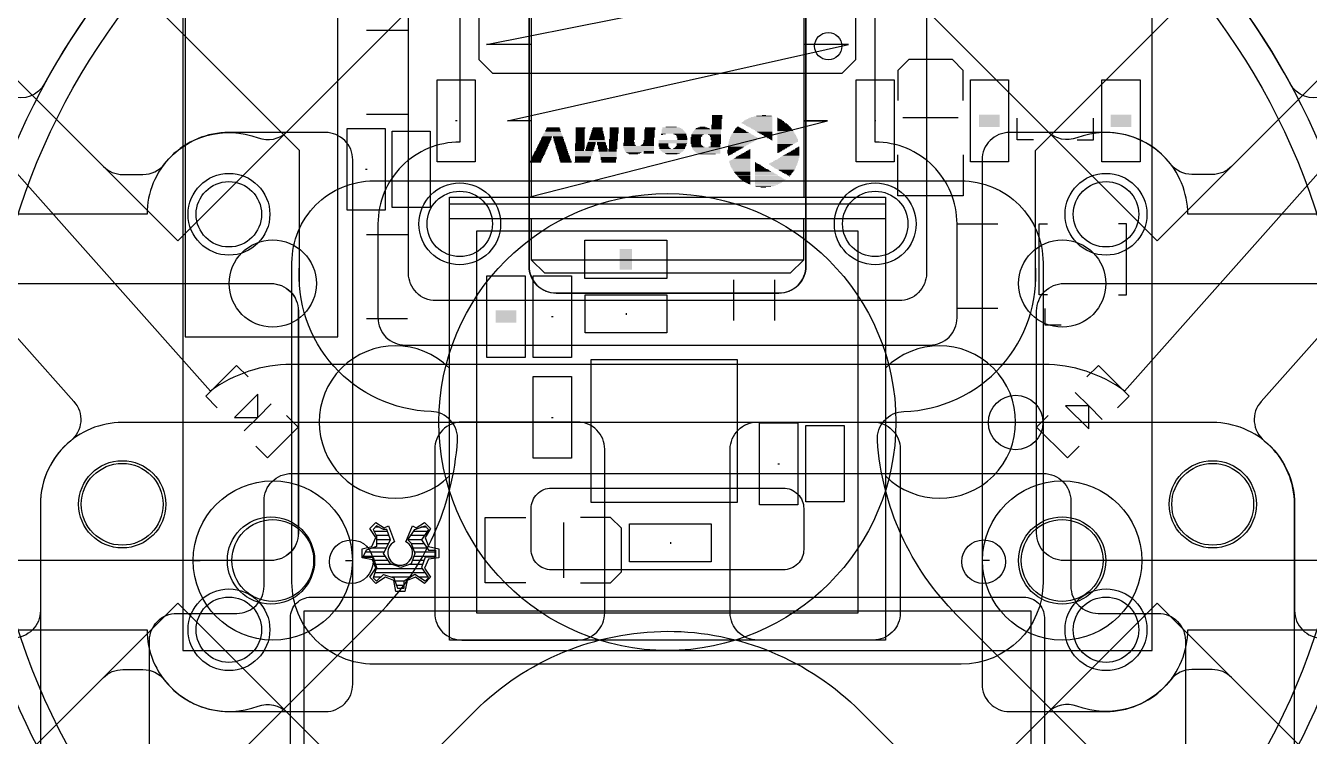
# Model space of a CAD drawing. Header units: inches. Extents: x 0 to 210, y 0 to 246.
# Drawn here: x 81.46 to 128.54, y 93.47 to 119.54 of the extents above; entities that cross this region are included whole.
import ezdxf

# ---------------------------------------------------------------- set-up
doc = ezdxf.new("R2010")
doc.units = ezdxf.units.IN
doc.header["$MEASUREMENT"] = 0
for name, color, linetype in [('2段目', 200, 'Continuous'), ('3段目', 1, 'Continuous'), ('4段目', 71, 'Continuous'), ('カバー', 6, 'Continuous'), ('カメラ', 7, 'Continuous'), ('キッカー', 2, 'Continuous'), ('ボールセンサ', 30, 'Continuous'), ('モーター', 1, 'Continuous'), ('基板', 4, 'Continuous'), ('穴', 3, 'Continuous'), ('部品', 2, 'Continuous')]:
    doc.layers.add(name, color=color, linetype=linetype)

# ---------------------------------------------------------------- blocks, each defined once
blk = doc.blocks.new('RECT')
blk.add_solid([(-0.5, -0.5), (0.5, -0.5), (-0.5, 0.5), (0.5, 0.5)])

msp = doc.modelspace()

# ---------------------------------------------------------------- linework, layer by layer
for points in [[(99.92, 167.148), (99.92, 110.728, 0.414214), (100.92, 109.728), (109.08, 109.728, 0.414214), (110.08, 110.728), (110.08, 167.148, 0.414214), (109.08, 168.148), (100.92, 168.148, 0.414214)], [(85.761, 114.08, 0.231089), (86.549, 114.465, -0.329142), (89.982, 115.424, 0.295388), (91.044, 115.652), (95.627, 120.234, 0.198912), (95.92, 120.942), (95.92, 124.981, 0.198912), (95.627, 125.689), (54.089, 167.226), (42.774, 155.911), (84.311, 114.373, 0.198912), (85.019, 114.08)], [(124.239, 114.08, -0.231089), (123.451, 114.465, 0.329142), (120.018, 115.424, -0.295388), (118.956, 115.652), (114.373, 120.234, -0.198912), (114.08, 120.942), (114.08, 124.981, -0.198912), (114.373, 125.689), (155.911, 167.226), (167.226, 155.911), (125.689, 114.373, -0.198912), (124.981, 114.08)], [(7, 100.92), (7, 109.08, -0.414214), (8, 110.08), (90.46, 110.08, -0.414214), (91.46, 109.08), (91.46, 100.92, -0.414214), (90.46, 99.92), (8, 99.92, -0.414214)], [(203, 109.08), (203, 100.92, -0.414214), (202, 99.92), (119.54, 99.92, -0.414214), (118.54, 100.92), (118.54, 109.08, -0.414214), (119.54, 110.08), (202, 110.08, -0.414214)], [(97.46, 97), (101.7, 97, 0.414214), (102.7, 98), (102.7, 104, 0.414214), (101.7, 105), (97.46, 105, 0.414214), (96.46, 104), (96.46, 98, 0.414214)], [(112.54, 97), (108.3, 97, -0.414214), (107.3, 98), (107.3, 104, -0.414214), (108.3, 105), (112.54, 105, -0.414214), (113.54, 104), (113.54, 98, -0.414214)], [(95.627, 84.311), (54.796, 43.481, -0.414214), (53.382, 43.481), (43.481, 53.382, -0.414214), (43.481, 54.796), (84.311, 95.627, -0.198912), (85.019, 95.92), (85.761, 95.92, -0.231089), (86.549, 95.535, 0.329142), (89.982, 94.576, -0.295388), (91.044, 94.348), (94.348, 91.044, -0.295388), (94.576, 89.982, 0.329142), (95.535, 86.549, -0.231089), (95.92, 85.761), (95.92, 85.019, -0.198912)], [(114.373, 84.311), (155.204, 43.481, 0.414214), (156.618, 43.481), (166.519, 53.382, 0.414214), (166.519, 54.796), (125.689, 95.627, 0.198912), (124.981, 95.92), (124.239, 95.92, 0.231089), (123.451, 95.535, -0.329142), (120.018, 94.576, 0.295388), (118.956, 94.348), (115.652, 91.044, 0.295388), (115.424, 89.982, -0.329142), (114.465, 86.549, 0.231089), (114.08, 85.761), (114.08, 85.019, 0.198912)]]:
    msp.add_lwpolyline(points, format="xyb", close=True)
at = {"layer": '2段目'}
for points in [[(144.326, 198.148), (144.326, 189.899, -0.2569), (139.68, 181.453), (127.451, 173.702, -0.142184), (122.098, 172.148), (119.5, 172.148, 0.414214), (116.5, 169.148), (116.5, 127.268, -0.414214), (115.5, 126.268), (115.5, 126.268, 0.414214), (114.5, 125.268), (114.5, 112.454), (114.5, 110.454, -0.414214), (113.5, 109.454), (105.004, 109.456)], [(105.004, 109.456), (96.5, 109.454, -0.414214), (95.5, 110.454), (95.5, 112.454), (95.5, 125.268, 0.414214), (94.5, 126.268), (94.5, 126.268, -0.414214), (93.5, 127.268), (93.5, 169.148, 0.414214), (90.5, 172.148), (87.902, 172.148, -0.142184), (82.549, 173.702), (70.32, 181.453, -0.2569)], [(91.5, 109.99), (91.5, 114.964), (68.339, 138.126, 0.414214), (66.924, 138.126), (61.854, 133.056, -1), (57.612, 137.298), (62.682, 142.369, 0.414214), (62.682, 143.783), (48.785, 157.679, 0.414214), (44.542, 157.679), (25.804, 138.941, -0.414214), (24.39, 138.941), (17.697, 145.634, 0.526966), (14.453, 145.029, 0.211181), (14.453, 64.971, 0.526966)], [(118.5, 109.99), (118.5, 114.964), (141.661, 138.126, -0.414214), (143.076, 138.126), (148.146, 133.056, 1), (152.388, 137.298), (147.318, 142.369, -0.414214), (147.318, 143.783), (161.215, 157.679, -0.414214), (165.458, 157.679), (184.196, 138.941, 0.414214), (185.61, 138.941), (192.303, 145.634, -0.526966), (195.547, 145.029, -0.211181), (195.547, 64.971, -0.526966)], [(68.35, 71.885), (94.393, 97.929, 0.181257), (97.299, 104.319, 0.425285), (96.332, 105.387, -0.428456), (91.5, 110.778)], [(141.65, 71.885), (115.607, 97.929, -0.181257), (112.701, 104.319, -0.425285), (113.668, 105.387, 0.428456), (118.5, 110.778)], [(52.321, 48.785), (97.929, 94.393, -0.197893), (105.002, 97.322, -0.198868), (112.071, 94.393), (157.679, 48.785, -0.414214)]]:
    msp.add_lwpolyline(points, format="xyb", dxfattribs=at)
at = {"layer": '3段目'}
for points in [[(79, 132.177, -0.410454), (82, 129.216, 0.98723), (88, 129.216, -0.410454), (90.999, 132.177), (119.001, 132.177, -0.410454), (122, 129.216, 0.98723), (128, 129.216, -0.410454), (131, 132.177), (137.235, 132.177, -0.453632), (138.226, 131.045, 0.300903), (139.672, 128.066, -0.471804), (139.91, 126.541), (132.242, 117.919, 0.447214), (129.27, 114.577), (121.763, 106.136, 0.160149), (118.796, 107.111), (105.076, 107.111), (91.204, 107.111, 0.160149), (88.237, 106.136), (80.73, 114.577, 0.447214)], [(81.999, 98.081, -0.414214), (80.999, 97.081), (80.395, 97.081, -0.182676), (79.733, 97.331, 2.21525), (79.733, 92.831, -0.182676), (80.395, 93.081), (80.999, 93.081, -0.414214), (81.999, 92.081), (81.999, 77.79, -0.414214), (80.999, 76.79), (62.024, 76.79, 0.028297), (61.784, 77.03), (61.692, 127.333, -0.690214), (63.439, 128), (74.769, 115.261, 0.447214), (77.741, 111.919), (83.226, 105.752, -0.42751), (83.109, 104.311, 0.226005), (81.999, 101.981), (81.999, 98.081)], [(128.001, 98.081, 0.414214), (129.001, 97.081), (129.605, 97.081, 0.182676), (130.267, 97.331, -2.21525), (130.267, 92.831, 0.182676), (129.605, 93.081), (129.001, 93.081, 0.414214), (128.001, 92.081), (128.001, 77.79, 0.414214), (129.001, 76.79), (147.976, 76.79, -0.028297), (148.216, 77.03), (148.308, 127.333, 0.690214), (146.561, 128), (135.231, 115.261, -0.447214), (132.259, 111.919), (126.774, 105.752, 0.42751), (126.891, 104.311, -0.226005), (128.001, 101.981), (128.001, 98.081)], [(85.999, 72.637), (85.999, 96.981, -0.414214), (86.999, 97.981), (89.204, 97.981, 0.414214), (90.204, 98.981), (90.204, 102.111, -0.414214), (91.204, 103.111), (118.794, 103.111, -0.414214), (119.794, 102.111), (119.794, 98.981, 0.414215), (120.794, 97.981), (122.999, 97.981)], [(122.999, 97.981, -0.414221), (123.999, 96.981), (123.999, 72.637, 0.41422)]]:
    msp.add_lwpolyline(points, format="xyb", dxfattribs=at)
for centre in [(90.52, 110.08), (119.48, 110.08), (84.999, 101.981), (125.001, 101.981)]:
    msp.add_circle(centre, 1.6, dxfattribs=at)
at = {"layer": '4段目'}
for points in [[(127.999, 71.013), (127.999, 101.981, 0.414214), (124.999, 104.981), (84.999, 104.981, 0.414214), (81.999, 101.981), (81.999, 71.013, -0.198912), (81.706, 70.306), (79.432, 68.032, 0.198912), (79.139, 67.325), (79.139, 64.739), (79.139, 59.166, 0.414214), (82.139, 56.166), (127.859, 56.166, 0.414214), (130.859, 59.166), (130.859, 67.325, 0.198912), (130.566, 68.032), (128.292, 70.306, -0.198912)], [(99.998, 100.326), (99.998, 101.826, -0.414214), (100.748, 102.576), (109.248, 102.576, -0.414214), (109.998, 101.826), (109.998, 100.326, -0.414214), (109.248, 99.576), (100.748, 99.576, -0.414214)], [(104.998, 98.576), (118.073, 98.576, -0.414214), (118.823, 97.826), (118.823, 79.126, -0.414214), (118.073, 78.376), (104.998, 78.376), (91.923, 78.376, -0.414214), (91.173, 79.126), (91.173, 97.826, -0.414214), (91.923, 98.576)]]:
    msp.add_lwpolyline(points, format="xyb", close=True, dxfattribs=at)
msp.add_lwpolyline([(91.673, 98.076), (118.323, 98.076), (118.323, 78.876), (91.673, 78.876)], close=True, dxfattribs=at)
for centre, radius in [((84.999, 101.981), 1.5), ((124.999, 101.981), 1.5), ((93.399, 99.876), 0.8), ((116.597, 99.876), 0.8)]:
    msp.add_circle(centre, radius, dxfattribs=at)
at = {"layer": 'カバー'}
for points in [[(115.62, 165.608), (115.62, 168.86), (115.62, 168.86, 0.414214), (114.62, 169.86), (105, 169.86), (95.38, 169.86, 0.414214), (94.38, 168.86), (94.38, 165.608, 0.414214), (97.38, 162.608), (97.38, 151.953), (97.38, 115.268, 0.414214), (94.38, 112.268), (94.38, 108.823), (94.38, 108.823, 0.414214), (95.38, 107.823), (105, 107.823), (114.62, 107.823, 0.414214), (115.62, 108.823), (115.62, 112.268), (115.62, 112.268, 0.414214), (112.62, 115.268), (112.62, 151.953), (112.62, 162.608, 0.414214)], [(99.92, 167.148, -0.414214), (100.92, 168.148), (105, 168.148), (109.08, 168.148, -0.414214), (110.08, 167.148), (110.08, 151.953), (110.08, 110.723, -0.414214), (109.08, 109.723), (105, 109.723), (100.92, 109.723, -0.414214), (99.92, 110.723), (99.92, 151.953)], [(49.225, 112.62), (12.54, 112.62, 0.414214), (9.54, 115.62), (5.995, 115.62, 0.414214), (4.995, 114.62), (4.995, 105), (4.995, 95.38, 0.414214), (5.995, 94.38), (9.54, 94.38, 0.414214), (12.54, 97.38), (49.225, 97.38), (85.91, 97.38, 0.414214), (88.91, 94.38), (92.455, 94.38, 0.414214), (93.455, 95.38), (93.455, 105), (93.455, 114.62, 0.414214), (92.455, 115.62), (88.91, 115.62, 0.414214), (85.91, 112.62)], [(160.77, 112.62), (124.085, 112.62, 0.414214), (121.085, 115.62), (117.54, 115.62, 0.414214), (116.54, 114.62), (116.54, 105), (116.54, 95.38, 0.414214), (117.54, 94.38), (121.085, 94.38, 0.414214), (124.085, 97.38), (160.77, 97.38), (197.455, 97.38, 0.414214), (200.455, 94.38), (204, 94.38, 0.414214), (205, 95.38), (205, 105), (205, 114.62, 0.414214), (204, 115.62), (200.455, 115.62, 0.414214), (197.455, 112.62)], [(49.225, 110.08), (90.455, 110.08, -0.414214), (91.455, 109.08), (91.455, 105), (91.455, 100.92, -0.414214), (90.455, 99.92), (49.225, 99.92), (7.995, 99.92, -0.414214), (6.995, 100.92), (6.995, 105), (6.995, 109.08, -0.414214), (7.995, 110.08)], [(160.77, 110.08), (202, 110.08, -0.414214), (203, 109.08), (203, 105), (203, 100.92, -0.414214), (202, 99.92), (160.77, 99.92), (119.54, 99.92, -0.414214), (118.54, 100.92), (118.54, 105), (118.54, 109.08, -0.414214), (119.54, 110.08)]]:
    msp.add_lwpolyline(points, format="xyb", close=True, dxfattribs=at)
for centre in [(88.91, 112.62), (121.085, 112.62), (97.38, 112.268), (112.62, 112.268), (88.91, 97.38), (121.085, 97.38)]:
    msp.add_circle(centre, 1.2, dxfattribs=at)
at = {"layer": 'カメラ'}
msp.add_lwpolyline([(77.808, 108.894, 0.619201), (73, 106.5), (73, 103.5, 0.619201), (77.808, 101.106, -0.560348), (79.396, 100.482, 0.331688), (102.015, 79.172, -0.380901), (102.9, 78.179), (102.9, 72.179), (103.9, 72.179), (103.9, 80.024, -45.443544), (106.1, 80.024), (106.1, 72.179), (107.1, 72.179), (107.1, 78.179, -0.380901), (107.985, 79.172, 0.331688), (130.604, 100.482, -0.560348), (132.192, 101.106, 0.619201), (137, 103.5), (137, 106.5, 0.619201), (132.192, 108.894, -0.560348), (130.604, 109.518, 0.838991), (79.396, 109.518, -0.560348)], format="xyb", close=True, dxfattribs=at)
at = {"layer": 'キッカー', "ltscale": 0.5}
for p, q in [((100, 127.454), (100, 113.254)), ((110, 110.954), (110, 112.454))]:
    msp.add_line(p, q, dxfattribs=at)
msp.add_lwpolyline([(110, 123.254), (110, 127.454), (110, 113.254)], dxfattribs=at)
at = {"layer": 'キッカー'}
for points in [[(100, 118.854), (98.362, 118.854), (112.407, 121.654), (110, 121.654)], [(100, 116.054), (99.131, 116.054), (111.638, 118.854), (110, 118.854)], [(99.9, 113.254), (110.869, 116.054), (110, 116.054), (110.869, 116.054)], [(100, 112.454), (100, 110.954), (110, 110.954), (109.5, 110.454), (100.5, 110.454), (100, 110.954)]]:
    msp.add_lwpolyline(points, dxfattribs=at)
at = {"layer": 'キッカー', "ltscale": 0.5}
msp.add_lwpolyline([(97, 113.254), (113, 113.254), (113, 112.454), (97, 112.454)], close=True, dxfattribs=at)
at = {"layer": 'ボールセンサ'}
msp.add_lwpolyline([(130.945, 130.294), (79.055, 130.294, 2.177739)], format="xyb", close=True, dxfattribs=at)
msp.add_circle((105, 108), 48.376, dxfattribs=at)
at = {"layer": 'モーター'}
for points in [[(48.431, 161.569), (54.089, 167.226), (98.354, 122.961), (92.696, 117.304), (87.039, 111.646), (42.774, 155.911), (48.431, 161.569), (42.774, 155.911), (38.531, 160.153), (44.189, 165.811), (49.847, 171.469), (54.089, 167.226)], [(161.569, 161.569), (155.911, 167.226), (111.646, 122.961), (117.304, 117.304), (122.961, 111.646), (167.226, 155.911), (161.569, 161.569), (167.226, 155.911), (171.469, 160.153), (165.811, 165.811), (160.153, 171.469), (155.911, 167.226)], [(48.431, 48.431), (54.089, 42.774), (98.354, 87.039), (92.696, 92.696), (87.039, 98.354), (42.774, 54.089), (48.431, 48.431), (42.774, 54.089), (38.531, 49.847), (44.189, 44.189), (49.847, 38.531), (54.089, 42.774)], [(161.569, 48.431), (155.911, 42.774), (111.646, 87.039), (117.304, 92.696), (122.961, 98.354), (167.226, 54.089), (161.569, 48.431), (167.226, 54.089), (171.469, 49.847), (165.811, 44.189), (160.153, 38.531), (155.911, 42.774)]]:
    msp.add_lwpolyline(points, close=True, dxfattribs=at)
at = {"layer": '基板'}
for p, q in [((93.961, 119.377), (95.461, 119.377)), ((95.461, 116.277), (93.961, 116.277)), ((97.281, 116.049), (97.22, 116.049)), ((112.648, 116.049), (112.587, 116.049)), ((113.634, 116.176), (115.666, 116.176)), ((93.918, 114.271), (93.979, 114.271)), ((115.614, 112.265), (117.114, 112.265)), ((93.961, 111.884), (95.461, 111.884)), ((107.428, 108.718), (107.428, 110.218)), ((108.928, 110.218), (108.928, 108.718)), ((95.461, 108.784), (93.961, 108.784)), ((100.747, 108.868), (100.808, 108.868)), ((103.478, 108.998), (103.478, 108.937)), ((117.114, 109.165), (115.614, 109.165)), ((100.747, 105.168), (100.808, 105.168)), ((109.047, 103.468), (109.108, 103.468)), ((101.188, 101.317), (101.188, 99.285)), ((94.736, 100.987), (94.241, 100.987)), ((94.432, 101.139), (94.279, 101.139)), ((94.787, 100.834), (94.317, 100.834)), ((96.083, 100.834), (95.575, 100.834)), ((96.184, 100.987), (95.676, 100.987)), ((96.159, 101.139), (95.956, 101.139)), ((94.686, 100.377), (94.178, 100.377)), ((94.762, 100.53), (94.33, 100.53)), ((96.083, 100.53), (95.608, 100.53)), ((96.184, 100.377), (95.659, 100.377)), ((105.105, 100.598), (105.105, 100.537)), ((87.599, 99.92), (87.853, 99.92)), ((93.187, 99.92), (93.441, 99.92)), ((94.652, 100.072), (93.835, 100.072)), ((94.609, 100.225), (93.911, 100.225)), ((94.753, 99.92), (94.245, 99.92)), ((96.066, 99.92), (95.642, 99.92)), ((96.489, 100.072), (95.693, 100.072)), ((96.489, 100.225), (95.71, 100.225)), ((116.809, 99.92), (116.555, 99.92)), ((122.397, 99.92), (122.143, 99.92)), ((96.116, 99.463), (94.262, 99.463)), ((94.914, 99.768), (94.296, 99.768)), ((96.015, 99.615), (94.313, 99.615)), ((96.015, 99.768), (95.524, 99.768)), ((94.482, 99.31), (94.211, 99.31)), ((95.575, 99.31), (94.889, 99.31)), ((95.346, 99.006), (95.058, 99.006)), ((96.218, 99.31), (95.879, 99.31))]:
    msp.add_line(p, q, dxfattribs=at)
for points in [[(122.778, 141.068), (87.218, 141.068), (87.218, 96.618), (122.778, 96.618)], [(98.098, 118.285), (98.098, 131.085), (98.598, 131.585), (111.398, 131.585), (111.898, 131.085), (111.898, 118.285), (111.398, 117.785), (98.598, 117.785)], [(87.312, 108.125), (92.912, 108.125), (92.912, 120.125), (87.312, 120.125)], [(97.951, 114.549), (96.551, 114.549), (96.551, 117.549), (97.951, 117.549)], [(113.318, 114.549), (111.918, 114.549), (111.918, 117.549), (113.318, 117.549)], [(116.109, 117.549), (117.509, 117.549), (117.509, 114.549), (116.109, 114.549)], [(120.935, 117.549), (122.335, 117.549), (122.335, 114.549), (120.935, 114.549)], [(93.249, 115.771), (94.649, 115.771), (94.649, 112.771), (93.249, 112.771)], [(96.3, 115.671), (96.3, 112.871), (94.9, 112.871), (94.9, 115.671)], [(112.998, 106.977), (112.998, 103.023), (112.998, 97), (96.998, 97), (96.998, 103.023), (96.998, 106.977), (96.998, 113), (112.998, 113)], [(97.998, 112), (97.998, 98), (111.998, 98), (111.998, 112)], [(104.974, 111.669), (104.974, 110.269), (101.974, 110.269), (101.974, 111.669)], [(98.378, 110.368), (99.778, 110.368), (99.778, 107.368), (98.378, 107.368)], [(100.078, 110.368), (101.478, 110.368), (101.478, 107.368), (100.078, 107.368)], [(104.978, 109.668), (104.978, 108.268), (101.978, 108.268), (101.978, 109.668)], [(107.553, 107.293), (107.553, 102.043), (102.203, 102.043), (102.203, 107.293)], [(100.078, 106.668), (101.478, 106.668), (101.478, 103.668), (100.078, 103.668)], [(89.97, 106.017), (89.122, 105.169), (89.97, 105.169)], [(119.602, 105.593), (120.45, 104.745), (120.45, 105.593)], [(108.378, 104.968), (109.778, 104.968), (109.778, 101.968), (108.378, 101.968)], [(111.478, 104.868), (111.478, 102.068), (110.078, 102.068), (110.078, 104.868)], [(106.605, 101.268), (106.605, 99.868), (103.605, 99.868), (103.605, 101.268)], [(96.108, 101.19), (96.235, 101.063), (95.981, 100.682), (95.473, 100.682), (95.727, 101.063)]]:
    msp.add_lwpolyline(points, close=True, dxfattribs=at)
for points in [[(115.85, 116.795), (115.85, 117.895), (115.45, 118.295), (113.85, 118.295), (113.45, 117.895), (113.45, 116.795)], [(118.422, 115.349), (117.822, 115.349), (117.822, 116.149)], [(120.022, 115.349), (120.622, 115.349), (120.622, 116.149)], [(115.85, 114.795), (115.85, 113.295), (113.45, 113.295), (113.45, 114.795)], [(118.938, 109.669), (118.638, 109.669), (118.638, 112.269), (118.938, 112.269)], [(121.538, 109.669), (121.838, 109.669), (121.838, 112.269), (121.538, 112.269)], [(118.838, 109.169), (118.838, 108.569), (119.438, 108.569)], [(89.617, 106.654), (89.192, 107.078), (88.061, 105.947), (88.485, 105.522)], [(120.379, 106.654), (120.804, 107.078), (121.935, 105.947), (121.511, 105.522)], [(119.955, 106.088), (120.45, 105.593), (120.945, 105.098)], [(90.465, 105.664), (89.97, 105.169), (89.475, 104.674)], [(91.031, 105.24), (91.455, 104.815), (90.324, 103.684), (89.899, 104.108)], [(118.965, 105.24), (118.541, 104.815), (119.672, 103.684), (120.097, 104.108)], [(95.397, 100.606), (95.651, 101.19), (95.778, 101.114), (96.083, 101.317), (96.311, 101.088), (96.108, 100.758), (96.235, 100.428), (96.616, 100.352), (96.616, 100.022), (96.235, 99.971), (96.083, 99.641), (96.311, 99.31), (96.083, 99.082), (95.752, 99.31), (95.448, 99.183), (95.371, 98.777), (95.041, 98.777), (94.965, 99.183), (94.66, 99.31), (94.305, 99.082), (94.076, 99.31), (94.305, 99.641), (94.178, 99.945), (93.797, 100.022), (93.797, 100.352), (94.152, 100.428), (94.305, 100.758), (94.076, 101.088), (94.305, 101.317), (94.609, 101.114), (94.762, 101.19), (94.99, 100.606)], [(99.807, 99.101), (98.307, 99.101), (98.307, 101.501), (99.807, 101.501)], [(101.807, 99.101), (102.907, 99.101), (103.307, 99.501), (103.307, 101.101), (102.907, 101.501), (101.807, 101.501)], [(94.838, 100.682), (94.711, 101.063), (94.584, 101.063), (94.33, 101.19), (94.203, 101.063), (94.33, 100.809), (94.33, 100.428), (93.949, 100.301), (93.822, 100.047), (94.203, 100.047), (94.33, 99.666), (94.203, 99.285), (94.33, 99.158), (94.584, 99.412), (94.965, 99.285), (95.092, 98.904), (95.346, 98.904), (95.346, 99.158), (95.007, 99.158)], [(95.473, 100.682), (95.6, 100.555), (95.727, 100.174), (95.6, 99.793), (95.219, 99.666), (94.838, 99.793), (94.584, 100.174), (94.838, 100.682), (94.33, 100.682)], [(95.981, 100.682), (96.235, 100.301), (96.489, 100.301), (96.489, 100.047), (96.108, 100.047), (95.981, 99.666), (96.235, 99.285), (96.108, 99.158), (95.727, 99.412), (95.346, 99.158)]]:
    msp.add_lwpolyline(points, dxfattribs=at)
for centre, radius in [((110.898, 118.785), 0.5), ((104.998, 105), 8.382), ((90.52, 99.92), 2.921), ((119.476, 99.92), 2.921), ((90.52, 99.92), 1.5), ((119.476, 99.92), 1.5)]:
    msp.add_circle(centre, radius, dxfattribs=at)
at = {"layer": '基板', "linetype": 'Continuous'}
for centre in [(90.52, 99.92), (119.476, 99.92)]:
    msp.add_circle(centre, 1.5, dxfattribs=at)
at = {"layer": '基板'}
for centre, radius, start, end in [((95.021, 105), 2.796, 45, 315), ((114.975, 105), 2.796, 225, 135), ((95.194, 100.199), 0.454, 116.5651, 63.4349)]:
    msp.add_arc(centre, radius, start, end, dxfattribs=at)
at = {"layer": '穴'}
for centre in [(88.915, 112.62), (121.085, 112.62), (97.38, 112.268), (112.62, 112.268), (88.915, 97.38), (121.085, 97.38)]:
    msp.add_circle(centre, 1.5, dxfattribs=at)
at = {"layer": '部品'}
msp.add_lwpolyline([(131.167, 92.282, 1.00969), (133.273, 97.9), (130.291, 98.985, 0.007078), (130.451, 99.704, -0.355329), (131.43, 100.5), (133.996, 100.5, 0.414214), (136.996, 103.5), (136.996, 106.5, 0.414214), (133.996, 109.5), (131.43, 109.5, -0.355329), (130.451, 110.296, 0.007078), (130.291, 111.015), (133.273, 112.1, 1.00969), (131.167, 117.718), (129.061, 116.952, -0.371258), (127.841, 117.414, 0.27488), (104.996, 131, 0.27488), (82.151, 117.414, -0.371258), (80.931, 116.952)], format="xyb", dxfattribs=at)
msp.add_lwpolyline([(115.775, 96.118), (94.225, 96.118, -0.414214), (91.225, 99.118), (91.225, 110.845, -0.414214), (94.225, 113.845), (115.775, 113.845, -0.414215), (118.775, 110.845), (118.775, 99.118, -0.414212)], format="xyb", close=True, dxfattribs=at)
for centre, radius in [((117.771, 104.981), 1), ((90.456, 99.92), 1.6), ((119.476, 99.92), 1.6)]:
    msp.add_circle(centre, radius, dxfattribs=at)

# ---------------------------------------------------------------- block references
at = {"layer": '基板'}
for p, xscale, yscale, rotation in [((105.138, 115.82), 0.4064, 0.0254, 180), ((106.281, 115.82), 0.2032, 0.0254, 180), ((106.801, 115.897), 0.381, 0.0254, 180), ((106.801, 115.871), 0.381, 0.0254, 180), ((106.801, 115.846), 0.381, 0.0254, 180), ((106.801, 115.82), 0.381, 0.0254, 180), ((106.827, 116.252), 0.381, 0.0254, 180), ((106.827, 116.227), 0.381, 0.0254, 180), ((106.827, 116.201), 0.381, 0.0254, 180), ((106.827, 116.176), 0.381, 0.0254, 180), ((106.827, 116.151), 0.381, 0.0254, 180), ((106.827, 116.125), 0.381, 0.0254, 180), ((106.814, 116.1), 0.3556, 0.0254, 180), ((106.814, 116.074), 0.3556, 0.0254, 180), ((106.814, 116.049), 0.3556, 0.0254, 180), ((106.814, 116.024), 0.3556, 0.0254, 180), ((106.814, 115.998), 0.3556, 0.0254, 180), ((106.814, 115.973), 0.3556, 0.0254, 180), ((106.814, 115.947), 0.3556, 0.0254, 180), ((106.814, 115.922), 0.3556, 0.0254, 180), ((107.589, 115.82), 0.0762, 0.0254, 180), ((108.275, 115.973), 1.143, 0.0254, 180), ((108.287, 115.998), 1.117599999999999, 0.0254, 180), ((108.3, 115.947), 1.0922, 0.0254, 180), ((108.313, 116.024), 1.066799999999997, 0.0254, 180), ((108.325, 116.049), 1.0414, 0.0254, 180), ((108.325, 115.922), 1.0414, 0.0254, 180), ((108.351, 116.074), 0.9906, 0.0254, 180), ((108.351, 115.897), 0.9906, 0.0254, 180), ((108.363, 115.871), 0.9652, 0.0254, 180), ((108.376, 116.1), 0.9398, 0.0254, 180), ((108.389, 115.846), 0.9144, 0.0254, 180), ((108.402, 116.125), 0.889, 0.0254, 180), ((108.414, 115.82), 0.8636000000000001, 0.0254, 180), ((108.427, 116.151), 0.8382, 0.0254, 180), ((108.452, 116.176), 0.7874, 0.0254, 180), ((108.503, 116.201), 0.6858, 0.0254, 180), ((108.541, 116.227), 0.5588, 0.0254, 180), ((108.541, 116.252), 0.1524, 0.0254, 180), ((109.037, 116.151), 0.0254, 0.0254, 180), ((109.062, 116.125), 0.0762, 0.0254, 180), ((109.087, 116.1), 0.127, 0.0254, 180), ((109.113, 116.074), 0.1778, 0.0254, 180), ((109.125, 116.049), 0.2032, 0.0254, 180), ((109.151, 116.024), 0.254, 0.0254, 180), ((109.164, 115.998), 0.2794, 0.0254, 180), ((109.176, 115.973), 0.3048, 0.0254, 180), ((109.202, 115.947), 0.3556, 0.0254, 180), ((109.214, 115.922), 0.381, 0.0254, 180), ((109.227, 115.897), 0.4064, 0.0254, 180), ((109.24, 115.871), 0.4318000000000001, 0.0254, 180), ((109.252, 115.846), 0.4572, 0.0254, 180), ((109.265, 115.82), 0.4826, 0.0254, 180), ((116.809, 116.049), 0.4572, 0.762, 89.99999999999999), ((121.635, 116.049), 0.4572, 0.762, 89.99999999999999), ((100.553, 115.389), 0.381, 0.0254, 180), ((100.553, 115.363), 0.381, 0.0254, 180), ((100.578, 115.439), 0.381, 0.0254, 180), ((100.566, 115.414), 0.3556, 0.0254, 180), ((100.782, 115.49), 0.7366000000000003, 0.0254, 180), ((100.591, 115.465), 0.3556, 0.0254, 180), ((100.782, 115.541), 0.6858, 0.0254, 180), ((100.794, 115.516), 0.7112, 0.0254, 180), ((100.794, 115.592), 0.6604, 0.0254, 180), ((100.794, 115.566), 0.6604, 0.0254, 180), ((100.794, 115.643), 0.6096, 0.0254, 180), ((100.794, 115.617), 0.6096, 0.0254, 180), ((100.794, 115.693), 0.5588, 0.0254, 180), ((100.807, 115.668), 0.5842, 0.0254, 180), ((100.807, 115.744), 0.5334, 0.0254, 180), ((100.807, 115.719), 0.5334, 0.0254, 180), ((100.807, 115.795), 0.4826, 0.0254, 180), ((100.807, 115.77), 0.4826, 0.0254, 180), ((100.972, 115.465), 0.3556, 0.0254, 180), ((100.985, 115.439), 0.381, 0.0254, 180), ((100.985, 115.414), 0.381, 0.0254, 180), ((100.997, 115.389), 0.3556, 0.0254, 180), ((101.01, 115.363), 0.381, 0.0254, 180), ((101.81, 115.795), 0.3556, 0.0254, 180), ((101.81, 115.77), 0.3556, 0.0254, 180), ((101.798, 115.744), 0.3302, 0.0254, 180), ((101.798, 115.719), 0.3302, 0.0254, 180), ((101.798, 115.693), 0.3302, 0.0254, 180), ((101.798, 115.668), 0.3302, 0.0254, 180), ((101.798, 115.643), 0.3302, 0.0254, 180), ((101.798, 115.617), 0.3302, 0.0254, 180), ((101.798, 115.592), 0.3302, 0.0254, 180), ((101.798, 115.566), 0.3302, 0.0254, 180), ((101.798, 115.541), 0.3302, 0.0254, 180), ((101.798, 115.516), 0.3302, 0.0254, 180), ((101.798, 115.49), 0.3302, 0.0254, 180), ((101.798, 115.465), 0.3302, 0.0254, 180), ((101.798, 115.439), 0.3302, 0.0254, 180), ((101.798, 115.414), 0.3302, 0.0254, 180), ((101.798, 115.389), 0.3302, 0.0254, 180), ((101.798, 115.363), 0.3302, 0.0254, 180), ((102.407, 115.389), 0.5842, 0.0254, 180), ((102.407, 115.363), 0.5842, 0.0254, 180), ((102.42, 115.465), 0.5588, 0.0254, 180), ((102.42, 115.439), 0.5588, 0.0254, 180), ((102.42, 115.414), 0.5588, 0.0254, 180), ((102.42, 115.541), 0.508, 0.0254, 180), ((102.42, 115.516), 0.508, 0.0254, 180), ((102.42, 115.49), 0.508, 0.0254, 180), ((102.42, 115.617), 0.4572, 0.0254, 180), ((102.42, 115.592), 0.4572, 0.0254, 180), ((102.433, 115.566), 0.4826, 0.0254, 180), ((102.42, 115.693), 0.4064, 0.0254, 180), ((102.433, 115.668), 0.4318000000000001, 0.0254, 180), ((102.433, 115.643), 0.4318000000000001, 0.0254, 180), ((102.433, 115.77), 0.381, 0.0254, 180), ((102.433, 115.744), 0.381, 0.0254, 180), ((102.433, 115.719), 0.381, 0.0254, 180), ((102.445, 115.795), 0.3556, 0.0254, 180), ((103.017, 115.363), 0.3302, 0.0254, 180), ((103.042, 115.795), 0.3302, 0.0254, 180), ((103.042, 115.77), 0.3302, 0.0254, 180), ((103.042, 115.744), 0.3302, 0.0254, 180), ((103.042, 115.719), 0.3302, 0.0254, 180), ((103.042, 115.693), 0.3302, 0.0254, 180), ((103.042, 115.668), 0.3302, 0.0254, 180), ((103.042, 115.643), 0.3302, 0.0254, 180), ((103.042, 115.617), 0.3302, 0.0254, 180), ((103.042, 115.592), 0.3302, 0.0254, 180), ((103.029, 115.566), 0.3048, 0.0254, 180), ((103.029, 115.541), 0.3048, 0.0254, 180), ((103.029, 115.516), 0.3048, 0.0254, 180), ((103.029, 115.49), 0.3048, 0.0254, 180), ((103.029, 115.465), 0.3048, 0.0254, 180), ((103.029, 115.439), 0.3048, 0.0254, 180), ((103.029, 115.414), 0.3048, 0.0254, 180), ((103.029, 115.389), 0.3048, 0.0254, 180), ((103.601, 115.795), 0.381, 0.0254, 180), ((103.601, 115.77), 0.381, 0.0254, 180), ((103.601, 115.744), 0.381, 0.0254, 180), ((103.601, 115.719), 0.381, 0.0254, 180), ((103.601, 115.693), 0.381, 0.0254, 180), ((103.601, 115.668), 0.381, 0.0254, 180), ((103.601, 115.643), 0.381, 0.0254, 180), ((103.601, 115.617), 0.381, 0.0254, 180), ((103.601, 115.592), 0.381, 0.0254, 180), ((103.601, 115.566), 0.381, 0.0254, 180), ((103.601, 115.541), 0.381, 0.0254, 180), ((103.601, 115.516), 0.381, 0.0254, 180), ((103.601, 115.49), 0.381, 0.0254, 180), ((103.601, 115.465), 0.381, 0.0254, 180), ((103.601, 115.439), 0.381, 0.0254, 180), ((103.601, 115.414), 0.381, 0.0254, 180), ((103.601, 115.389), 0.381, 0.0254, 180), ((103.601, 115.363), 0.381, 0.0254, 180), ((104.35, 115.719), 0.4064, 0.0254, 180), ((104.338, 115.693), 0.381, 0.0254, 180), ((104.338, 115.668), 0.381, 0.0254, 180), ((104.338, 115.643), 0.381, 0.0254, 180), ((104.338, 115.617), 0.381, 0.0254, 180), ((104.338, 115.592), 0.381, 0.0254, 180), ((104.338, 115.566), 0.381, 0.0254, 180), ((104.338, 115.541), 0.381, 0.0254, 180), ((104.338, 115.516), 0.381, 0.0254, 180), ((104.338, 115.49), 0.381, 0.0254, 180), ((104.338, 115.465), 0.381, 0.0254, 180), ((104.338, 115.439), 0.381, 0.0254, 180), ((104.325, 115.414), 0.3556, 0.0254, 180), ((104.325, 115.389), 0.3556, 0.0254, 180), ((104.325, 115.363), 0.3556, 0.0254, 180), ((104.363, 115.795), 0.381, 0.0254, 180), ((104.363, 115.77), 0.381, 0.0254, 180), ((104.363, 115.744), 0.381, 0.0254, 180), ((104.846, 115.566), 0.1778, 0.0254, 180), ((104.795, 115.541), 0.0762, 0.0254, 180), ((105.176, 115.719), 0.7874, 0.0254, 180), ((105.188, 115.693), 0.8128, 0.0254, 180), ((105.201, 115.668), 0.8382, 0.0254, 180), ((105.214, 115.643), 0.8636000000000001, 0.0254, 180), ((105.227, 115.617), 0.889, 0.0254, 180), ((105.227, 115.592), 0.889, 0.0254, 180), ((105.125, 115.795), 0.635, 0.0254, 180), ((105.15, 115.77), 0.6858, 0.0254, 180), ((105.176, 115.744), 0.7366000000000003, 0.0254, 180), ((105.455, 115.566), 0.4826, 0.0254, 180), ((105.481, 115.541), 0.4318000000000001, 0.0254, 180), ((105.506, 115.516), 0.381, 0.0254, 180), ((105.531, 115.49), 0.381, 0.0254, 180), ((105.531, 115.465), 0.381, 0.0254, 180), ((105.531, 115.439), 0.381, 0.0254, 180), ((105.544, 115.414), 0.3556, 0.0254, 180), ((105.544, 115.389), 0.3556, 0.0254, 180), ((105.544, 115.363), 0.3556, 0.0254, 180), ((106.039, 115.439), 0.381, 0.0254, 180), ((106.039, 115.414), 0.381, 0.0254, 180), ((106.039, 115.389), 0.381, 0.0254, 180), ((106.039, 115.363), 0.381, 0.0254, 180), ((106.103, 115.541), 0.4572, 0.0254, 180), ((106.077, 115.516), 0.4064, 0.0254, 180), ((106.077, 115.49), 0.4064, 0.0254, 180), ((106.065, 115.465), 0.381, 0.0254, 180), ((106.433, 115.592), 1.066799999999997, 0.0254, 180), ((106.433, 115.566), 1.066799999999997, 0.0254, 180), ((106.446, 115.643), 1.0414, 0.0254, 180), ((106.446, 115.617), 1.0414, 0.0254, 180), ((106.458, 115.668), 1.016, 0.0254, 180), ((106.471, 115.693), 0.9906, 0.0254, 180), ((106.484, 115.719), 0.9652, 0.0254, 180), ((106.293, 115.744), 0.5334, 0.0254, 180), ((106.293, 115.77), 0.4826, 0.0254, 180), ((106.281, 115.795), 0.3556, 0.0254, 180), ((106.725, 115.541), 0.4826, 0.0254, 180), ((106.751, 115.516), 0.4318000000000001, 0.0254, 180), ((106.763, 115.49), 0.4064, 0.0254, 180), ((106.763, 115.465), 0.4064, 0.0254, 180), ((106.776, 115.439), 0.381, 0.0254, 180), ((106.776, 115.414), 0.381, 0.0254, 180), ((106.776, 115.389), 0.381, 0.0254, 180), ((106.776, 115.363), 0.381, 0.0254, 180), ((106.801, 115.795), 0.381, 0.0254, 180), ((106.801, 115.77), 0.381, 0.0254, 180), ((106.801, 115.744), 0.381, 0.0254, 180), ((107.779, 115.363), 1.016, 0.0254, 180), ((107.792, 115.439), 0.9906, 0.0254, 180), ((107.817, 115.414), 1.0414, 0.0254, 180), ((107.805, 115.389), 1.016, 0.0254, 180), ((107.754, 115.49), 0.8636000000000001, 0.0254, 180), ((107.779, 115.465), 0.9144, 0.0254, 180), ((107.728, 115.541), 0.762, 0.0254, 180), ((107.754, 115.516), 0.8128, 0.0254, 180), ((107.703, 115.592), 0.6604, 0.0254, 180), ((107.716, 115.566), 0.6858, 0.0254, 180), ((107.69, 115.617), 0.5842, 0.0254, 180), ((107.652, 115.668), 0.4572, 0.0254, 180), ((107.678, 115.643), 0.508, 0.0254, 180), ((107.652, 115.693), 0.4064, 0.0254, 180), ((107.614, 115.744), 0.2794, 0.0254, 180), ((107.64, 115.719), 0.3302, 0.0254, 180), ((107.601, 115.77), 0.2032, 0.0254, 180), ((107.601, 115.795), 0.1524, 0.0254, 180), ((108.44, 115.795), 0.8128, 0.0254, 180), ((108.452, 115.77), 0.7874, 0.0254, 180), ((108.478, 115.744), 0.7366000000000003, 0.0254, 180), ((108.503, 115.719), 0.6858, 0.0254, 180), ((108.529, 115.693), 0.635, 0.0254, 180), ((108.541, 115.668), 0.6096, 0.0254, 180), ((108.567, 115.643), 0.5588, 0.0254, 180), ((108.592, 115.617), 0.508, 0.0254, 180), ((108.605, 115.592), 0.4826, 0.0254, 180), ((108.63, 115.566), 0.4318000000000001, 0.0254, 180), ((108.656, 115.541), 0.381, 0.0254, 180), ((108.681, 115.516), 0.3302, 0.0254, 180), ((108.694, 115.49), 0.3048, 0.0254, 180), ((108.719, 115.465), 0.254, 0.0254, 180), ((108.744, 115.439), 0.2032, 0.0254, 180), ((108.757, 115.414), 0.1778, 0.0254, 180), ((108.783, 115.389), 0.127, 0.0254, 180), ((108.808, 115.363), 0.0762, 0.0254, 180), ((109.278, 115.795), 0.508, 0.0254, 180), ((109.291, 115.77), 0.5334, 0.0254, 180), ((109.291, 115.744), 0.5334, 0.0254, 180), ((109.303, 115.719), 0.5588, 0.0254, 180), ((109.316, 115.693), 0.5842, 0.0254, 180), ((109.329, 115.668), 0.6096, 0.0254, 180), ((109.329, 115.643), 0.6096, 0.0254, 180), ((109.341, 115.617), 0.635, 0.0254, 180), ((109.341, 115.592), 0.635, 0.0254, 180), ((109.354, 115.566), 0.6604, 0.0254, 180), ((109.354, 115.541), 0.6604, 0.0254, 180), ((109.367, 115.516), 0.6858, 0.0254, 180), ((109.367, 115.49), 0.6858, 0.0254, 180), ((109.379, 115.465), 0.7112, 0.0254, 180), ((109.379, 115.439), 0.7112, 0.0254, 180), ((109.392, 115.414), 0.7366000000000003, 0.0254, 180), ((109.392, 115.389), 0.7366000000000003, 0.0254, 180), ((109.405, 115.363), 0.762, 0.0254, 180), ((100.312, 114.881), 0.4064, 0.0254, 180), ((100.337, 114.931), 0.4064, 0.0254, 180), ((100.324, 114.906), 0.381, 0.0254, 180), ((100.362, 114.982), 0.4064, 0.0254, 180), ((100.35, 114.957), 0.381, 0.0254, 180), ((100.388, 115.033), 0.4064, 0.0254, 180), ((100.375, 115.008), 0.381, 0.0254, 180), ((100.413, 115.084), 0.4064, 0.0254, 180), ((100.401, 115.058), 0.381, 0.0254, 180), ((100.439, 115.135), 0.4064, 0.0254, 180), ((100.426, 115.109), 0.381, 0.0254, 180), ((100.451, 115.185), 0.381, 0.0254, 180), ((100.451, 115.16), 0.381, 0.0254, 180), ((100.477, 115.236), 0.381, 0.0254, 180), ((100.477, 115.211), 0.381, 0.0254, 180), ((100.502, 115.287), 0.381, 0.0254, 180), ((100.502, 115.262), 0.381, 0.0254, 180), ((100.528, 115.338), 0.381, 0.0254, 180), ((100.528, 115.312), 0.381, 0.0254, 180), ((101.01, 115.338), 0.381, 0.0254, 180), ((101.01, 115.312), 0.381, 0.0254, 180), ((101.036, 115.287), 0.381, 0.0254, 180), ((101.036, 115.262), 0.381, 0.0254, 180), ((101.048, 115.236), 0.4064, 0.0254, 180), ((101.061, 115.211), 0.381, 0.0254, 180), ((101.061, 115.185), 0.381, 0.0254, 180), ((101.074, 115.16), 0.4064, 0.0254, 180), ((101.086, 115.135), 0.381, 0.0254, 180), ((101.086, 115.109), 0.381, 0.0254, 180), ((101.099, 115.084), 0.4064, 0.0254, 180), ((101.099, 115.058), 0.4064, 0.0254, 180), ((101.112, 115.033), 0.381, 0.0254, 180), ((101.124, 115.008), 0.4064, 0.0254, 180), ((101.124, 114.982), 0.4064, 0.0254, 180), ((101.137, 114.957), 0.381, 0.0254, 180), ((101.15, 114.931), 0.4064, 0.0254, 180), ((101.15, 114.906), 0.4064, 0.0254, 180), ((101.163, 114.881), 0.381, 0.0254, 180), ((101.785, 115.211), 0.3556, 0.0254, 180), ((101.785, 115.185), 0.3556, 0.0254, 180), ((101.785, 115.16), 0.3556, 0.0254, 180), ((101.785, 115.135), 0.3556, 0.0254, 180), ((101.785, 115.109), 0.3556, 0.0254, 180), ((101.785, 115.084), 0.3556, 0.0254, 180), ((101.785, 115.058), 0.3556, 0.0254, 180), ((101.785, 115.033), 0.3556, 0.0254, 180), ((101.772, 115.008), 0.3302, 0.0254, 180), ((101.772, 114.982), 0.3302, 0.0254, 180), ((101.772, 114.957), 0.3302, 0.0254, 180), ((101.937, 114.931), 0.6604, 0.0254, 180), ((101.937, 114.906), 0.6604, 0.0254, 180), ((101.937, 114.881), 0.6604, 0.0254, 180), ((101.798, 115.338), 0.3302, 0.0254, 180), ((101.798, 115.312), 0.3302, 0.0254, 180), ((101.798, 115.287), 0.3302, 0.0254, 180), ((101.798, 115.262), 0.3302, 0.0254, 180), ((101.798, 115.236), 0.3302, 0.0254, 180), ((102.14, 115.008), 0.3048, 0.0254, 180), ((102.14, 114.982), 0.3048, 0.0254, 180), ((102.14, 114.957), 0.3048, 0.0254, 180), ((102.166, 115.084), 0.3048, 0.0254, 180), ((102.166, 115.058), 0.3048, 0.0254, 180), ((102.166, 115.033), 0.3048, 0.0254, 180), ((102.191, 115.16), 0.3048, 0.0254, 180), ((102.191, 115.135), 0.3048, 0.0254, 180), ((102.191, 115.109), 0.3048, 0.0254, 180), ((102.217, 115.236), 0.3048, 0.0254, 180), ((102.217, 115.211), 0.3048, 0.0254, 180), ((102.217, 115.185), 0.3048, 0.0254, 180), ((102.407, 115.312), 0.635, 0.0254, 180), ((102.407, 115.287), 0.635, 0.0254, 180), ((102.229, 115.262), 0.2794, 0.0254, 180), ((102.42, 115.338), 0.6096, 0.0254, 180), ((102.572, 115.262), 0.3048, 0.0254, 180), ((102.585, 115.236), 0.3302, 0.0254, 180), ((102.585, 115.211), 0.3302, 0.0254, 180), ((102.585, 115.185), 0.3302, 0.0254, 180), ((102.585, 115.16), 0.3302, 0.0254, 180), ((102.61, 115.135), 0.3302, 0.0254, 180), ((102.61, 115.109), 0.3302, 0.0254, 180), ((102.61, 115.084), 0.3302, 0.0254, 180), ((102.61, 115.058), 0.3302, 0.0254, 180), ((102.623, 115.033), 0.3556, 0.0254, 180), ((102.636, 115.008), 0.3302, 0.0254, 180), ((102.636, 114.982), 0.3302, 0.0254, 180), ((102.636, 114.957), 0.3302, 0.0254, 180), ((102.636, 114.931), 0.3302, 0.0254, 180), ((102.814, 114.906), 0.635, 0.0254, 180), ((102.814, 114.881), 0.635, 0.0254, 180), ((102.979, 115.008), 0.3048, 0.0254, 180), ((102.979, 114.982), 0.3048, 0.0254, 180), ((102.979, 114.957), 0.3048, 0.0254, 180), ((102.979, 114.931), 0.3048, 0.0254, 180), ((103.017, 115.338), 0.3302, 0.0254, 180), ((103.017, 115.312), 0.3302, 0.0254, 180), ((103.004, 115.287), 0.3048, 0.0254, 180), ((103.004, 115.262), 0.3048, 0.0254, 180), ((103.004, 115.236), 0.3048, 0.0254, 180), ((103.004, 115.211), 0.3048, 0.0254, 180), ((103.004, 115.185), 0.3048, 0.0254, 180), ((103.004, 115.16), 0.3048, 0.0254, 180), ((103.004, 115.135), 0.3048, 0.0254, 180), ((103.004, 115.109), 0.3048, 0.0254, 180), ((103.004, 115.084), 0.3048, 0.0254, 180), ((103.004, 115.058), 0.3048, 0.0254, 180), ((103.004, 115.033), 0.3048, 0.0254, 180), ((103.588, 115.236), 0.4064, 0.0254, 180), ((103.588, 115.211), 0.4064, 0.0254, 180), ((103.588, 115.185), 0.4064, 0.0254, 180), ((103.601, 115.16), 0.4318000000000001, 0.0254, 180), ((103.614, 115.135), 0.4572, 0.0254, 180), ((103.944, 115.109), 1.117599999999999, 0.0254, 180), ((103.944, 115.084), 1.117599999999999, 0.0254, 180), ((103.944, 115.058), 1.117599999999999, 0.0254, 180), ((103.588, 115.338), 0.3556, 0.0254, 180), ((103.588, 115.312), 0.3556, 0.0254, 180), ((103.588, 115.287), 0.3556, 0.0254, 180), ((103.601, 115.262), 0.381, 0.0254, 180), ((103.957, 115.033), 1.0922, 0.0254, 180), ((103.957, 115.008), 1.0922, 0.0254, 180), ((103.957, 114.982), 1.0922, 0.0254, 180), ((103.969, 114.957), 1.066799999999997, 0.0254, 180), ((103.766, 114.931), 0.6604, 0.0254, 180), ((103.766, 114.906), 0.6096, 0.0254, 180), ((103.766, 114.881), 0.5588, 0.0254, 180), ((104.261, 115.135), 0.4826, 0.0254, 180), ((104.274, 115.16), 0.4572, 0.0254, 180), ((104.287, 115.185), 0.4318000000000001, 0.0254, 180), ((104.299, 115.236), 0.4064, 0.0254, 180), ((104.299, 115.211), 0.4064, 0.0254, 180), ((104.312, 115.338), 0.381, 0.0254, 180), ((104.312, 115.312), 0.381, 0.0254, 180), ((104.312, 115.287), 0.381, 0.0254, 180), ((104.312, 115.262), 0.381, 0.0254, 180), ((104.312, 114.931), 0.381, 0.0254, 180), ((104.312, 114.906), 0.381, 0.0254, 180), ((104.312, 114.881), 0.381, 0.0254, 180), ((105.201, 115.338), 1.0414, 0.0254, 180), ((105.201, 115.312), 1.0414, 0.0254, 180), ((105.201, 115.287), 1.0414, 0.0254, 180), ((105.201, 115.262), 1.0414, 0.0254, 180), ((105.201, 115.236), 1.0414, 0.0254, 180), ((104.858, 115.211), 0.3556, 0.0254, 180), ((104.858, 115.185), 0.3556, 0.0254, 180), ((104.858, 115.16), 0.3556, 0.0254, 180), ((104.858, 115.135), 0.3556, 0.0254, 180), ((104.858, 115.109), 0.3556, 0.0254, 180), ((104.884, 115.084), 0.3556, 0.0254, 180), ((104.884, 115.058), 0.3556, 0.0254, 180), ((104.909, 115.033), 0.4064, 0.0254, 180), ((105.176, 115.008), 0.889, 0.0254, 180), ((105.163, 114.982), 0.8636000000000001, 0.0254, 180), ((105.176, 114.957), 0.8382, 0.0254, 180), ((105.176, 114.931), 0.7874, 0.0254, 180), ((105.163, 114.906), 0.7112, 0.0254, 180), ((105.176, 114.881), 0.635, 0.0254, 180), ((105.43, 115.033), 0.4318000000000001, 0.0254, 180), ((105.455, 115.058), 0.381, 0.0254, 180), ((105.481, 115.084), 0.381, 0.0254, 180), ((105.493, 115.109), 0.3556, 0.0254, 180), ((105.531, 115.211), 0.381, 0.0254, 180), ((105.519, 115.185), 0.3556, 0.0254, 180), ((105.519, 115.16), 0.3556, 0.0254, 180), ((105.519, 115.135), 0.3556, 0.0254, 180), ((106.039, 115.338), 0.381, 0.0254, 180), ((106.039, 115.312), 0.381, 0.0254, 180), ((106.039, 115.287), 0.381, 0.0254, 180), ((106.039, 115.262), 0.381, 0.0254, 180), ((106.039, 115.236), 0.381, 0.0254, 180), ((106.039, 115.211), 0.381, 0.0254, 180), ((106.052, 115.185), 0.3556, 0.0254, 180), ((106.065, 115.16), 0.381, 0.0254, 180), ((106.077, 115.135), 0.4064, 0.0254, 180), ((106.09, 115.109), 0.4318000000000001, 0.0254, 180), ((106.128, 115.084), 0.4572, 0.0254, 180), ((106.42, 115.058), 1.0414, 0.0254, 180), ((106.433, 115.033), 1.016, 0.0254, 180), ((106.433, 115.008), 1.016, 0.0254, 180), ((106.446, 114.982), 0.9906, 0.0254, 180), ((106.458, 114.957), 0.9652, 0.0254, 180), ((106.471, 114.931), 0.9398, 0.0254, 180), ((106.484, 114.906), 0.9144, 0.0254, 180), ((106.497, 114.881), 0.889, 0.0254, 180), ((106.725, 115.084), 0.4318000000000001, 0.0254, 180), ((106.776, 115.262), 0.381, 0.0254, 180), ((106.776, 115.236), 0.381, 0.0254, 180), ((106.776, 115.211), 0.381, 0.0254, 180), ((106.763, 115.185), 0.3556, 0.0254, 180), ((106.763, 115.16), 0.3556, 0.0254, 180), ((106.763, 115.135), 0.3556, 0.0254, 180), ((106.763, 115.109), 0.3556, 0.0254, 180), ((106.789, 115.338), 0.3556, 0.0254, 180), ((106.789, 115.312), 0.3556, 0.0254, 180), ((106.789, 115.287), 0.3556, 0.0254, 180), ((107.411, 114.982), 0.4318000000000001, 0.0254, 180), ((107.386, 114.957), 0.381, 0.0254, 180), ((107.36, 114.931), 0.3302, 0.0254, 180), ((107.347, 114.906), 0.3048, 0.0254, 180), ((107.322, 114.881), 0.254, 0.0254, 180), ((107.601, 115.185), 0.762, 0.0254, 180), ((107.576, 115.16), 0.7112, 0.0254, 180), ((107.551, 115.135), 0.6604, 0.0254, 180), ((107.538, 115.109), 0.635, 0.0254, 180), ((107.513, 115.084), 0.5842, 0.0254, 180), ((107.487, 115.058), 0.5334, 0.0254, 180), ((107.462, 115.033), 0.4826, 0.0254, 180), ((107.449, 115.008), 0.4572, 0.0254, 180), ((107.703, 115.287), 0.9144, 0.0254, 180), ((107.678, 115.262), 0.8636000000000001, 0.0254, 180), ((107.652, 115.236), 0.8128, 0.0254, 180), ((107.627, 115.211), 0.762, 0.0254, 180), ((107.754, 115.338), 0.9652, 0.0254, 180), ((107.728, 115.312), 0.9144, 0.0254, 180), ((107.919, 114.881), 0.2286, 0.0254, 180), ((107.944, 114.906), 0.1778, 0.0254, 180), ((107.957, 114.931), 0.1524, 0.0254, 180), ((107.982, 114.957), 0.1016, 0.0254, 180), ((108.008, 114.982), 0.0508, 0.0254, 180), ((108.021, 115.008), 0.0254, 0.0254, 180), ((108.833, 115.338), 0.0254, 0.0254, 180), ((109.405, 115.338), 0.762, 0.0254, 180), ((109.405, 115.312), 0.762, 0.0254, 180), ((109.405, 115.287), 0.762, 0.0254, 180), ((109.379, 115.262), 0.7112, 0.0254, 180), ((109.354, 115.236), 0.6604, 0.0254, 180), ((109.341, 115.211), 0.635, 0.0254, 180), ((109.316, 115.185), 0.5842, 0.0254, 180), ((109.291, 115.16), 0.5334, 0.0254, 180), ((109.265, 115.135), 0.4826, 0.0254, 180), ((109.252, 115.109), 0.4572, 0.0254, 180), ((109.227, 115.084), 0.4064, 0.0254, 180), ((109.202, 115.058), 0.3556, 0.0254, 180), ((109.176, 115.033), 0.3048, 0.0254, 180), ((109.164, 115.008), 0.2794, 0.0254, 180), ((109.138, 114.982), 0.2286, 0.0254, 180), ((109.113, 114.957), 0.1778, 0.0254, 180), ((109.1, 114.931), 0.1524, 0.0254, 180), ((109.075, 114.906), 0.1016, 0.0254, 180), ((109.049, 114.881), 0.0508, 0.0254, 180), ((109.633, 114.881), 0.4064, 0.0254, 180), ((109.659, 114.906), 0.3556, 0.0254, 180), ((109.684, 114.931), 0.3048, 0.0254, 180), ((109.697, 114.957), 0.2794, 0.0254, 180), ((109.722, 114.982), 0.2286, 0.0254, 180), ((109.748, 115.008), 0.1778, 0.0254, 180), ((109.76, 115.033), 0.1524, 0.0254, 180), ((109.786, 115.058), 0.1016, 0.0254, 180), ((109.811, 115.084), 0.0508, 0.0254, 180), ((100.147, 114.525), 0.4318000000000001, 0.0254, 180), ((100.172, 114.576), 0.4318000000000001, 0.0254, 180), ((100.159, 114.55), 0.4064, 0.0254, 180), ((100.185, 114.627), 0.4064, 0.0254, 180), ((100.185, 114.601), 0.4064, 0.0254, 180), ((100.21, 114.677), 0.4064, 0.0254, 180), ((100.21, 114.652), 0.4064, 0.0254, 180), ((100.235, 114.728), 0.4064, 0.0254, 180), ((100.235, 114.703), 0.4064, 0.0254, 180), ((100.261, 114.779), 0.4064, 0.0254, 180), ((100.261, 114.754), 0.4064, 0.0254, 180), ((100.286, 114.83), 0.4064, 0.0254, 180), ((100.286, 114.804), 0.4064, 0.0254, 180), ((100.312, 114.855), 0.4064, 0.0254, 180), ((101.175, 114.855), 0.4064, 0.0254, 180), ((101.175, 114.83), 0.4064, 0.0254, 180), ((101.188, 114.804), 0.381, 0.0254, 180), ((101.201, 114.779), 0.4064, 0.0254, 180), ((101.201, 114.754), 0.4064, 0.0254, 180), ((101.226, 114.728), 0.4064, 0.0254, 180), ((101.226, 114.703), 0.4064, 0.0254, 180), ((101.226, 114.677), 0.4064, 0.0254, 180), ((101.239, 114.652), 0.4318000000000001, 0.0254, 180), ((101.251, 114.627), 0.4064, 0.0254, 180), ((101.251, 114.601), 0.4064, 0.0254, 180), ((101.264, 114.576), 0.4318000000000001, 0.0254, 180), ((101.277, 114.55), 0.4064, 0.0254, 180), ((101.277, 114.525), 0.4064, 0.0254, 180), ((101.861, 114.525), 0.5588, 0.0254, 180), ((101.925, 114.855), 0.635, 0.0254, 180), ((101.925, 114.83), 0.635, 0.0254, 180), ((101.925, 114.804), 0.635, 0.0254, 180), ((101.912, 114.779), 0.6096, 0.0254, 180), ((101.912, 114.754), 0.6096, 0.0254, 180), ((101.899, 114.728), 0.5842, 0.0254, 180), ((101.899, 114.703), 0.5842, 0.0254, 180), ((101.899, 114.677), 0.5842, 0.0254, 180), ((101.886, 114.652), 0.5588, 0.0254, 180), ((101.886, 114.627), 0.5588, 0.0254, 180), ((101.886, 114.601), 0.5588, 0.0254, 180), ((101.874, 114.576), 0.5334, 0.0254, 180), ((101.874, 114.55), 0.5334, 0.0254, 180), ((102.814, 114.855), 0.635, 0.0254, 180), ((102.814, 114.83), 0.635, 0.0254, 180), ((102.826, 114.804), 0.6096, 0.0254, 180), ((102.826, 114.779), 0.6096, 0.0254, 180), ((102.826, 114.754), 0.6096, 0.0254, 180), ((102.826, 114.728), 0.6096, 0.0254, 180), ((102.839, 114.703), 0.5842, 0.0254, 180), ((102.839, 114.677), 0.5842, 0.0254, 180), ((102.839, 114.652), 0.5842, 0.0254, 180), ((102.826, 114.627), 0.5588, 0.0254, 180), ((102.839, 114.601), 0.5334, 0.0254, 180), ((102.839, 114.576), 0.5334, 0.0254, 180), ((102.839, 114.55), 0.5334, 0.0254, 180), ((102.839, 114.525), 0.5334, 0.0254, 180), ((103.766, 114.855), 0.4572, 0.0254, 180), ((103.753, 114.83), 0.3302, 0.0254, 180), ((104.312, 114.855), 0.381, 0.0254, 180), ((105.176, 114.855), 0.5334, 0.0254, 180), ((105.163, 114.83), 0.4064, 0.0254, 180), ((106.522, 114.855), 0.8382, 0.0254, 180), ((106.471, 114.83), 0.5842, 0.0254, 180), ((107.297, 114.855), 0.2032, 0.0254, 180), ((107.297, 114.83), 0.1524, 0.0254, 180), ((107.271, 114.804), 0.1016, 0.0254, 180), ((107.246, 114.779), 0.0508, 0.0254, 180), ((107.652, 114.576), 0.762, 0.0254, 180), ((107.652, 114.55), 0.762, 0.0254, 180), ((107.652, 114.525), 0.762, 0.0254, 180), ((107.652, 114.5), 0.762, 0.0254, 180), ((107.665, 114.474), 0.7366000000000003, 0.0254, 180), ((107.665, 114.449), 0.7366000000000003, 0.0254, 180), ((107.665, 114.423), 0.7366000000000003, 0.0254, 180), ((107.678, 114.601), 0.7112, 0.0254, 180), ((107.703, 114.627), 0.6604, 0.0254, 180), ((107.716, 114.652), 0.635, 0.0254, 180), ((107.741, 114.677), 0.5842, 0.0254, 180), ((107.767, 114.703), 0.5334, 0.0254, 180), ((107.779, 114.728), 0.508, 0.0254, 180), ((107.805, 114.754), 0.4572, 0.0254, 180), ((107.83, 114.779), 0.4064, 0.0254, 180), ((107.855, 114.804), 0.3556, 0.0254, 180), ((107.868, 114.83), 0.3302, 0.0254, 180), ((107.894, 114.855), 0.2794, 0.0254, 180), ((108.224, 114.525), 0.0254, 0.0254, 180), ((108.236, 114.5), 0.0508, 0.0254, 180), ((108.262, 114.474), 0.1016, 0.0254, 180), ((108.287, 114.449), 0.1524, 0.0254, 180), ((108.313, 114.423), 0.2032, 0.0254, 180), ((109.24, 114.474), 1.0414, 0.0254, 180), ((109.24, 114.449), 1.0414, 0.0254, 180), ((109.265, 114.5), 0.9906, 0.0254, 180), ((109.252, 114.423), 0.9652, 0.0254, 180), ((109.303, 114.525), 0.9652, 0.0254, 180), ((109.329, 114.55), 0.9144, 0.0254, 180), ((109.341, 114.576), 0.889, 0.0254, 180), ((109.379, 114.601), 0.8636000000000001, 0.0254, 180), ((109.405, 114.627), 0.8128, 0.0254, 180), ((109.43, 114.652), 0.762, 0.0254, 180), ((109.443, 114.677), 0.7366000000000003, 0.0254, 180), ((109.481, 114.703), 0.7112, 0.0254, 180), ((109.506, 114.728), 0.6604, 0.0254, 180), ((109.519, 114.754), 0.635, 0.0254, 180), ((109.545, 114.779), 0.5842, 0.0254, 180), ((109.57, 114.804), 0.5334, 0.0254, 180), ((109.595, 114.83), 0.4826, 0.0254, 180), ((109.608, 114.855), 0.4572, 0.0254, 180), ((107.678, 114.398), 0.7112, 0.0254, 180), ((107.678, 114.373), 0.7112, 0.0254, 180), ((107.69, 114.347), 0.6858, 0.0254, 180), ((107.69, 114.322), 0.6858, 0.0254, 180), ((107.703, 114.296), 0.6604, 0.0254, 180), ((107.703, 114.271), 0.6604, 0.0254, 180), ((107.716, 114.246), 0.635, 0.0254, 180), ((107.716, 114.22), 0.635, 0.0254, 180), ((107.728, 114.195), 0.6096, 0.0254, 180), ((107.741, 114.169), 0.5842, 0.0254, 180), ((107.741, 114.144), 0.5842, 0.0254, 180), ((107.754, 114.119), 0.5588, 0.0254, 180), ((107.767, 114.093), 0.5334, 0.0254, 180), ((107.779, 114.068), 0.508, 0.0254, 180), ((107.792, 114.042), 0.4826, 0.0254, 180), ((107.805, 114.017), 0.4572, 0.0254, 180), ((107.817, 113.992), 0.4318000000000001, 0.0254, 180), ((107.83, 113.966), 0.4064, 0.0254, 180), ((107.843, 113.941), 0.381, 0.0254, 180), ((108.325, 114.398), 0.2286, 0.0254, 180), ((108.351, 114.373), 0.2794, 0.0254, 180), ((108.376, 114.347), 0.3302, 0.0254, 180), ((108.389, 114.322), 0.3556, 0.0254, 180), ((108.414, 114.296), 0.4064, 0.0254, 180), ((108.44, 114.271), 0.4572, 0.0254, 180), ((108.465, 114.246), 0.508, 0.0254, 180), ((108.478, 114.22), 0.5334, 0.0254, 180), ((108.503, 114.195), 0.5842, 0.0254, 180), ((108.529, 114.169), 0.635, 0.0254, 180), ((108.554, 114.144), 0.6858, 0.0254, 180), ((108.567, 114.119), 0.7112, 0.0254, 180), ((108.592, 114.093), 0.762, 0.0254, 180), ((108.617, 114.068), 0.8128, 0.0254, 180), ((108.63, 114.042), 0.8382, 0.0254, 180), ((108.656, 114.017), 0.889, 0.0254, 180), ((108.681, 113.992), 0.9398, 0.0254, 180), ((108.706, 113.966), 0.9906, 0.0254, 180), ((108.719, 113.941), 1.016, 0.0254, 180), ((109.265, 114.398), 0.9398, 0.0254, 180), ((109.278, 114.373), 0.8636000000000001, 0.0254, 180), ((109.303, 114.347), 0.8128, 0.0254, 180), ((109.303, 114.322), 0.762, 0.0254, 180), ((109.329, 114.296), 0.7112, 0.0254, 180), ((109.341, 114.271), 0.635, 0.0254, 180), ((109.367, 114.246), 0.5842, 0.0254, 180), ((109.367, 114.22), 0.5334, 0.0254, 180), ((109.392, 114.195), 0.4826, 0.0254, 180), ((109.405, 114.169), 0.4064, 0.0254, 180), ((109.405, 114.144), 0.3556, 0.0254, 180), ((109.418, 114.119), 0.2794, 0.0254, 180), ((109.443, 114.093), 0.2286, 0.0254, 180), ((109.456, 114.068), 0.1524, 0.0254, 180), ((109.456, 114.042), 0.1016, 0.0254, 180), ((109.468, 114.017), 0.0254, 0.0254, 180), ((107.855, 113.915), 0.3556, 0.0254, 180), ((107.868, 113.89), 0.3302, 0.0254, 180), ((107.881, 113.865), 0.3048, 0.0254, 180), ((107.906, 113.839), 0.254, 0.0254, 180), ((107.919, 113.814), 0.2286, 0.0254, 180), ((107.944, 113.788), 0.1778, 0.0254, 180), ((107.97, 113.763), 0.127, 0.0254, 180), ((107.995, 113.738), 0.0762, 0.0254, 180), ((108.021, 113.712), 0.0254, 0.0254, 180), ((108.744, 113.915), 1.066799999999997, 0.0254, 180), ((108.77, 113.89), 1.117599999999999, 0.0254, 180), ((108.757, 113.865), 1.0922, 0.0254, 180), ((108.744, 113.839), 1.066799999999997, 0.0254, 180), ((108.719, 113.814), 1.016, 0.0254, 180), ((108.706, 113.788), 0.9906, 0.0254, 180), ((108.681, 113.763), 0.9398, 0.0254, 180), ((108.656, 113.738), 0.889, 0.0254, 180), ((108.63, 113.712), 0.8382, 0.0254, 180), ((108.592, 113.687), 0.762, 0.0254, 180), ((108.554, 113.661), 0.6858, 0.0254, 180), ((108.516, 113.636), 0.5588, 0.0254, 180), ((108.516, 113.611), 0.2032, 0.0254, 180), ((99.078, 108.868), 0.4572, 0.762, 89.99999999999999)]:
    msp.add_blockref('RECT', p, dxfattribs=dict(at, xscale=xscale, yscale=yscale, rotation=rotation))
at = {"layer": '基板', "xscale": 0.4572, "yscale": 0.762}
msp.add_blockref('RECT', (103.474, 110.969), dxfattribs=at)

doc.saveas('drawing.dxf')
